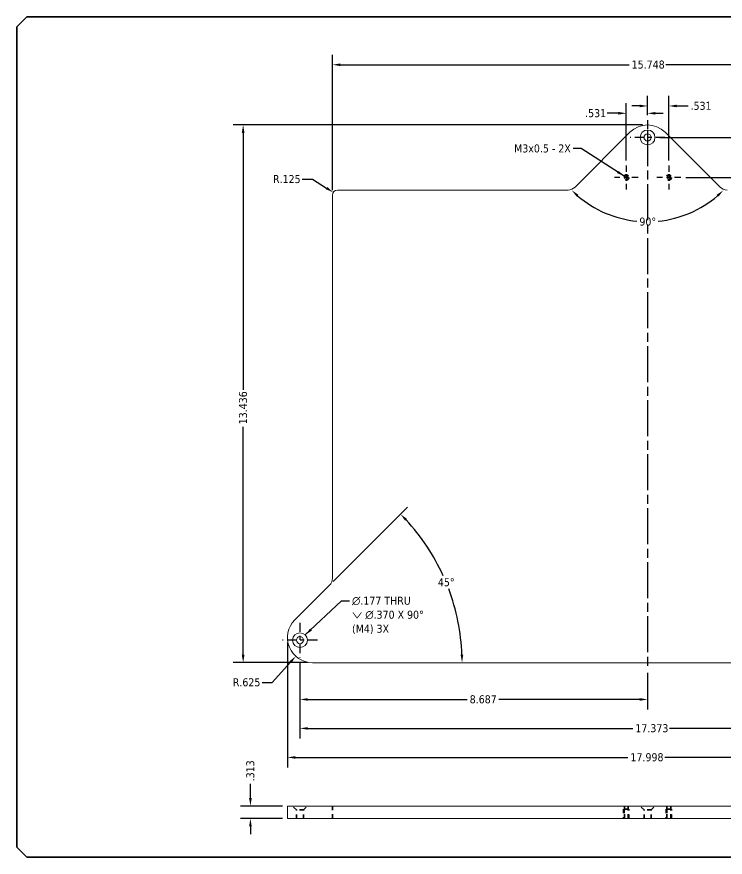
# Model space of a CAD drawing. Header units: inches. Extents: x 1 to 33.8, y 0.5 to 21.5.
# Drawn here: x 1 to 18.7, y 0.5 to 21.5 of the extents above; entities that cross this region are included whole.
import ezdxf

# ---------------------------------------------------------------- set-up
doc = ezdxf.new("R2010")
doc.units = ezdxf.units.IN
doc.header["$LTSCALE"] = 2
doc.header["$MEASUREMENT"] = 0
doc.linetypes.add('CHAIN', pattern=[0.7087, 0.4724, -0.0591, 0.1181, -0.0591])
doc.linetypes.add('DASHED', pattern=[0.2067, 0.1654, -0.0413])
doc.layers.get('0').update_dxf_attribs({"lineweight": 25})
for name, color, linetype, lineweight in [('Border (ANSI)', 7, 'Continuous', 50), ('Center Mark (ANSI)', 7, 'Continuous', 25), ('Centerline (ANSI)', 7, 'Continuous', 25), ('Dimension (ANSI)', 7, 'Continuous', 25), ('Symbol (ANSI)', 7, 'Continuous', 25), ('TITLE', 7, 'Continuous', 35), ('Visible (ANSI)', 7, 'Continuous', 18)]:
    doc.layers.add(name, color=color, linetype=linetype, lineweight=lineweight)
doc.layers.add('Hidden (ANSI)', color=9, linetype='DASHED', lineweight=35, true_color=0x808080)
doc.layers.add('Hidden Narrow (ANSI)', color=9, linetype='DASHED', lineweight=50, true_color=0x808080)
doc.styles.add('Note Text (ANSI)', font='tahoma.ttf')
doc.dimstyles.new('Default (ANSI)', dxfattribs={"dimscale": 2, "dimtxt": 0.1, "dimasz": 0.098425, "dimexe": 0.125, "dimexo": 0.0625, "dimgap": 0.031496, "dimtad": 0, "dimtih": 1, "dimtoh": 1, "dimdec": 3, "dimrnd": 1e-08, "dimzin": 4, "dimdsep": 46, "dimtxsty": 'Note Text (ANSI)', "dimcen": 0.09, "dimdle": 0.393701, "dimclrd": 256, "dimclre": 256, "dimclrt": 256, "dimadec": 0, "dimazin": 1, "dimtfac": 1.2, "dimtofl": 0, "dimtmove": 0, "dimatfit": 3, "dimfxl": 0, "dimtolj": 1, "dimtzin": 4, "dimlwd": -1, "dimlwe": -1, "dimarcsym": 0})
doc.dimstyles.new('Default (ANSI)$7', dxfattribs={"dimscale": 2, "dimtxt": 0.1, "dimasz": 0.098425, "dimexe": 0.125, "dimexo": 0.0625, "dimgap": 0.031496, "dimtad": 0, "dimtih": 1, "dimtoh": 1, "dimdec": 3, "dimrnd": 1e-08, "dimzin": 4, "dimdsep": 46, "dimtxsty": 'Note Text (ANSI)', "dimblk": 'CLOSED', "dimcen": 0.09, "dimdle": 0.393701, "dimclrd": 256, "dimclre": 256, "dimclrt": 256, "dimadec": 0, "dimazin": 1, "dimtfac": 1.2, "dimtofl": 0, "dimtmove": 0, "dimatfit": 3, "dimfxl": 0, "dimtolj": 1, "dimtzin": 4, "dimlwd": -1, "dimlwe": -1, "dimarcsym": 0})

# ---------------------------------------------------------------- blocks, each defined once
blk = doc.blocks.new('Borders B-Size')
at = {"layer": 'Border (ANSI)', "lineweight": 25}
blk.add_line((16.875, 10.625), (16.75, 10.75), dxfattribs=at)
at = {"layer": 'TITLE'}
for p, q in [((0.5, 10.625), (0.625, 10.75)), ((0.625, 10.75), (16.75, 10.75)), ((0.5, 0.375), (0.5, 10.625)), ((16.875, 10.625), (16.875, 0.375)), ((0.625, 0.25), (0.5, 0.375)), ((16.875, 0.375), (16.75, 0.25)), ((16.75, 0.25), (0.625, 0.25))]:
    blk.add_line(p, q, dxfattribs=at)
blk = doc.blocks.new('*D15')
at = {"layer": 'Defpoints', "color": 0, "transparency": 16777216}
for p in [(6.656, 18.797), (16.762, 18.797), (8.388, 5.361)]:
    blk.add_point(p, dxfattribs=at)
at = {"layer": 'Dimension (ANSI)', "transparency": 16777216}
for p, q in [((16.637, 18.797), (6.406, 18.797)), ((6.656, 18.6), (6.656, 12.175)), ((6.656, 5.558), (6.656, 11.254)), ((8.263, 5.361), (6.406, 5.361))]:
    blk.add_line(p, q, dxfattribs=at)
for points in [[(6.623, 18.6), (6.689, 18.6), (6.656, 18.797)], [(6.623, 5.558), (6.689, 5.558), (6.656, 5.361)]]:
    blk.add_solid(points, dxfattribs=at)
at = {"layer": 'Dimension (ANSI)', "transparency": 16777216, "insert": (6.552, 11.317), "char_height": 0.2, "attachment_point": 1, "rotation": 90, "style": 'Note Text (ANSI)'}
blk.add_mtext('\\A1;13.436', dxfattribs=at)
blk = doc.blocks.new('*D16')
at = {"layer": 'Defpoints', "color": 0, "transparency": 16777216}
for p in [(7.763, 5.986), (25.761, 5.986), (25.761, 2.994)]:
    blk.add_point(p, dxfattribs=at)
at = {"layer": 'Dimension (ANSI)', "transparency": 16777216}
for p, q in [((7.763, 5.861), (7.763, 2.744)), ((25.761, 5.861), (25.761, 2.744)), ((7.96, 2.994), (16.272, 2.994)), ((25.564, 2.994), (17.192, 2.994))]:
    blk.add_line(p, q, dxfattribs=at)
for points in [[(7.96, 3.026), (7.96, 2.961), (7.763, 2.994)], [(25.564, 3.026), (25.564, 2.961), (25.761, 2.994)]]:
    blk.add_solid(points, dxfattribs=at)
at = {"layer": 'Dimension (ANSI)', "transparency": 16777216, "insert": (16.335, 3.098), "char_height": 0.2, "attachment_point": 1, "style": 'Note Text (ANSI)'}
blk.add_mtext('\\A1;17.998', dxfattribs=at)
blk = doc.blocks.new('*D17')
at = {"layer": 'Defpoints', "color": 0, "transparency": 16777216}
for p in [(6.838, 1.779), (7.763, 1.779), (7.763, 1.467)]:
    blk.add_point(p, dxfattribs=at)
at = {"layer": 'Dimension (ANSI)', "transparency": 16777216}
for p, q in [((6.838, 1.976), (6.838, 2.333)), ((7.638, 1.779), (6.588, 1.779)), ((7.638, 1.467), (6.588, 1.467)), ((6.838, 1.27), (6.838, 1.073))]:
    blk.add_line(p, q, dxfattribs=at)
for points in [[(6.805, 1.976), (6.871, 1.976), (6.838, 1.779)], [(6.805, 1.27), (6.871, 1.27), (6.838, 1.467)]]:
    blk.add_solid(points, dxfattribs=at)
at = {"layer": 'Dimension (ANSI)', "transparency": 16777216, "insert": (6.734, 2.396), "char_height": 0.2, "attachment_point": 1, "rotation": 90, "style": 'Note Text (ANSI)'}
blk.add_mtext('\\A1;.313', dxfattribs=at)
blk = doc.blocks.new('*D18')
at = {"layer": 'Defpoints', "color": 0, "transparency": 16777216}
for p in [(8.076, 5.488), (16.762, 5.229), (8.076, 4.442)]:
    blk.add_point(p, dxfattribs=at)
at = {"layer": 'Dimension (ANSI)', "transparency": 16777216}
for p, q in [((8.076, 5.363), (8.076, 4.192)), ((16.762, 5.104), (16.762, 4.192)), ((8.272, 4.442), (12.255, 4.442)), ((16.565, 4.442), (13.046, 4.442))]:
    blk.add_line(p, q, dxfattribs=at)
for points in [[(8.272, 4.475), (8.272, 4.409), (8.076, 4.442)], [(16.565, 4.475), (16.565, 4.409), (16.762, 4.442)]]:
    blk.add_solid(points, dxfattribs=at)
at = {"layer": 'Dimension (ANSI)', "transparency": 16777216, "insert": (12.318, 4.546), "char_height": 0.2, "attachment_point": 1, "style": 'Note Text (ANSI)'}
blk.add_mtext('\\A1;8.687', dxfattribs=at)
blk = doc.blocks.new('*D19')
at = {"layer": 'Defpoints', "color": 0, "transparency": 16777216}
for p in [(8.076, 5.488), (25.449, 5.488), (8.076, 3.719)]:
    blk.add_point(p, dxfattribs=at)
at = {"layer": 'Dimension (ANSI)', "transparency": 16777216}
for p, q in [((8.076, 5.363), (8.076, 3.469)), ((25.449, 5.363), (25.449, 3.469)), ((8.272, 3.719), (16.394, 3.719)), ((25.252, 3.719), (17.308, 3.719))]:
    blk.add_line(p, q, dxfattribs=at)
for points in [[(8.272, 3.751), (8.272, 3.686), (8.076, 3.719)], [(25.252, 3.751), (25.252, 3.686), (25.449, 3.719)]]:
    blk.add_solid(points, dxfattribs=at)
at = {"layer": 'Dimension (ANSI)', "transparency": 16777216, "insert": (16.457, 3.823), "char_height": 0.2, "attachment_point": 1, "style": 'Note Text (ANSI)'}
blk.add_mtext('\\A1;17.373', dxfattribs=at)
blk = doc.blocks.new('*D21')
at = {"layer": 'Defpoints', "color": 0, "transparency": 16777216}
for p in [(16.947, 18.484), (28.495, 18.484), (25.136, 5.361)]:
    blk.add_point(p, dxfattribs=at)
at = {"layer": 'Dimension (ANSI)', "transparency": 16777216}
for p, q in [((17.072, 18.484), (28.745, 18.484)), ((28.495, 18.288), (28.495, 11.934)), ((28.495, 5.558), (28.495, 11.011)), ((25.261, 5.361), (28.745, 5.361))]:
    blk.add_line(p, q, dxfattribs=at)
for points in [[(28.462, 18.288), (28.528, 18.288), (28.495, 18.484)], [(28.462, 5.558), (28.528, 5.558), (28.495, 5.361)]]:
    blk.add_solid(points, dxfattribs=at)
at = {"layer": 'Dimension (ANSI)', "transparency": 16777216, "insert": (28.391, 11.074), "char_height": 0.2, "attachment_point": 1, "rotation": 90, "style": 'Note Text (ANSI)'}
blk.add_mtext('\\A1;13.124', dxfattribs=at)
blk = doc.blocks.new('*D22')
at = {"layer": 'Defpoints', "color": 0, "transparency": 16777216}
for p in [(24.636, 20.302), (8.888, 17.047), (24.636, 17.047)]:
    blk.add_point(p, dxfattribs=at)
at = {"layer": 'Dimension (ANSI)', "transparency": 16777216}
for p, q in [((8.888, 17.172), (8.888, 20.552)), ((24.636, 17.172), (24.636, 20.552)), ((9.085, 20.302), (16.302, 20.302)), ((24.439, 20.302), (17.222, 20.302))]:
    blk.add_line(p, q, dxfattribs=at)
for points in [[(9.085, 20.335), (9.085, 20.269), (8.888, 20.302)], [(24.439, 20.335), (24.439, 20.269), (24.636, 20.302)]]:
    blk.add_solid(points, dxfattribs=at)
at = {"layer": 'Dimension (ANSI)', "transparency": 16777216, "insert": (16.365, 20.407), "char_height": 0.2, "attachment_point": 1, "style": 'Note Text (ANSI)'}
blk.add_mtext('\\A1;15.748', dxfattribs=at)
blk = doc.blocks.new('_Closed')
at = {"color": 0, "linetype": 'ByBlock', "lineweight": -2}
for p, q in [((-1, 0.17), (0, 0)), ((-1, 0.17), (-1, -0.17)), ((0, 0), (-1, -0.17)), ((0, 0), (-1, 0))]:
    blk.add_line(p, q, dxfattribs=at)
blk = doc.blocks.new('*D23')
at = {"layer": 'Defpoints', "color": 0, "transparency": 16777216}
for p in [(17.592, 17.484), (27.7, 17.484), (25.136, 5.361)]:
    blk.add_point(p, dxfattribs=at)
at = {"layer": 'Dimension (ANSI)', "transparency": 16777216}
for p, q in [((17.717, 17.484), (27.95, 17.484)), ((27.7, 17.288), (27.7, 11.585)), ((27.7, 5.558), (27.7, 10.662)), ((25.261, 5.361), (27.95, 5.361))]:
    blk.add_line(p, q, dxfattribs=at)
for points in [[(27.667, 17.288), (27.733, 17.288), (27.7, 17.484)], [(27.667, 5.558), (27.733, 5.558), (27.7, 5.361)]]:
    blk.add_solid(points, dxfattribs=at)
at = {"layer": 'Dimension (ANSI)', "transparency": 16777216, "insert": (27.598, 10.725), "char_height": 0.2, "attachment_point": 1, "rotation": 90, "style": 'Note Text (ANSI)'}
blk.add_mtext('\\A1;12.124', dxfattribs=at)
blk = doc.blocks.new('*D24')
at = {"layer": 'Defpoints', "color": 0, "transparency": 16777216}
for p in [(17.293, 19.272), (16.762, 18.919), (17.293, 17.783)]:
    blk.add_point(p, dxfattribs=at)
at = {"layer": 'Dimension (ANSI)', "transparency": 16777216}
for p, q in [((16.762, 19.044), (16.762, 19.522)), ((17.293, 17.908), (17.293, 19.522)), ((16.565, 19.272), (16.368, 19.272)), ((17.49, 19.272), (17.773, 19.272))]:
    blk.add_line(p, q, dxfattribs=at)
for points in [[(16.565, 19.305), (16.565, 19.239), (16.762, 19.272)], [(17.49, 19.305), (17.49, 19.239), (17.293, 19.272)]]:
    blk.add_solid(points, dxfattribs=at)
at = {"layer": 'Dimension (ANSI)', "transparency": 16777216, "insert": (17.836, 19.376), "char_height": 0.2, "attachment_point": 1, "style": 'Note Text (ANSI)'}
blk.add_mtext('\\A1;.531', dxfattribs=at)
blk = doc.blocks.new('*D25')
at = {"layer": 'Defpoints', "color": 0, "transparency": 16777216}
for p in [(16.762, 19.089), (16.762, 18.484), (16.231, 17.783)]:
    blk.add_point(p, dxfattribs=at)
at = {"layer": 'Dimension (ANSI)', "transparency": 16777216}
for p, q in [((16.231, 17.908), (16.231, 19.339)), ((16.034, 19.089), (15.751, 19.089)), ((16.959, 19.089), (17.156, 19.089))]:
    blk.add_line(p, q, dxfattribs=at)
for points in [[(16.034, 19.122), (16.034, 19.056), (16.231, 19.089)], [(16.959, 19.122), (16.959, 19.056), (16.762, 19.089)]]:
    blk.add_solid(points, dxfattribs=at)
at = {"layer": 'Dimension (ANSI)', "transparency": 16777216, "insert": (15.202, 19.193), "char_height": 0.2, "attachment_point": 1, "style": 'Note Text (ANSI)'}
blk.add_mtext('\\A1;.531', dxfattribs=at)
blk = doc.blocks.new('*D26')
at = {"layer": 'Defpoints', "color": 0, "transparency": 16777216}
for p in [(8.388, 5.986), (7.971, 5.521)]:
    blk.add_point(p, dxfattribs=at)
at = {"layer": 'Dimension (ANSI)', "transparency": 16777216}
for p, q in [((7.384, 4.867), (7.839, 5.374)), ((7.131, 4.867), (7.384, 4.867))]:
    blk.add_line(p, q, dxfattribs=at)
blk.add_solid([(7.815, 5.396), (7.864, 5.352), (7.971, 5.521)], dxfattribs=at)
at = {"layer": 'Dimension (ANSI)', "transparency": 16777216, "insert": (6.398, 4.971), "char_height": 0.2, "attachment_point": 1, "style": 'Note Text (ANSI)'}
blk.add_mtext('\\A1;R.625', dxfattribs=at)
blk = doc.blocks.new('*D27')
at = {"layer": 'Defpoints', "color": 0, "transparency": 16777216}
for p in [(8.815, 7.297), (11.948, 6.719), (6.879, 5.361), (8.388, 5.361)]:
    blk.add_point(p, dxfattribs=at)
at = {"layer": 'Dimension (ANSI)', "transparency": 16777216}
blk.add_line((8.903, 7.385), (10.767, 9.249), dxfattribs=at)
for start, end in [(24.465, 42.8508), (2.1492, 20.5625)]:
    blk.add_arc((6.879, 5.361), 5.248, start, end, dxfattribs=at)
for points in [[(10.703, 8.907), (10.75, 8.953), (10.59, 9.072)], [(12.156, 5.558), (12.091, 5.557), (12.127, 5.361)]]:
    blk.add_solid(points, dxfattribs=at)
at = {"layer": 'Dimension (ANSI)', "transparency": 16777216, "insert": (11.522, 7.471), "char_height": 0.2, "attachment_point": 1, "style": 'Note Text (ANSI)'}
blk.add_mtext('\\A1;45°', dxfattribs=at)
blk = doc.blocks.new('*D28')
at = {"layer": 'Defpoints', "color": 0, "transparency": 16777216}
for p in [(16.762, 19.056), (16.32, 18.614), (18.573, 17.245), (16.069, 16.47)]:
    blk.add_point(p, dxfattribs=at)
at = {"layer": 'Dimension (ANSI)', "transparency": 16777216}
for start, end in [(229.2139, 264.2844), (275.7156, 310.7861)]:
    blk.add_arc((16.762, 19.056), 2.677, start, end, dxfattribs=at)
for points in [[(14.991, 17.005), (15.036, 17.053), (14.869, 17.163)], [(18.489, 17.053), (18.533, 17.005), (18.655, 17.163)]]:
    blk.add_solid(points, dxfattribs=at)
at = {"layer": 'Dimension (ANSI)', "transparency": 16777216, "insert": (16.558, 16.483), "char_height": 0.2, "attachment_point": 1, "style": 'Note Text (ANSI)'}
blk.add_mtext('\\A1;90°', dxfattribs=at)
blk = doc.blocks.new('*D29')
at = {"layer": 'Defpoints', "color": 0, "transparency": 16777216}
for p in [(8.907, 17.114), (9.013, 17.047)]:
    blk.add_point(p, dxfattribs=at)
at = {"layer": 'Dimension (ANSI)', "transparency": 16777216}
for p, q in [((8.135, 17.442), (8.388, 17.442)), ((8.388, 17.442), (8.741, 17.219))]:
    blk.add_line(p, q, dxfattribs=at)
blk.add_solid([(8.759, 17.247), (8.724, 17.191), (8.907, 17.114)], dxfattribs=at)
at = {"layer": 'Dimension (ANSI)', "transparency": 16777216, "insert": (7.402, 17.546), "char_height": 0.2, "attachment_point": 1, "style": 'Note Text (ANSI)'}
blk.add_mtext('\\A1;R.125', dxfattribs=at)

msp = doc.modelspace()

# ---------------------------------------------------------------- linework, layer by layer
at = {"layer": 'Center Mark (ANSI)', "linetype": 'CHAIN', "ltscale": 0.241554}
for p, q in [((16.76211, 18.91938), (16.76211, 18.04938)), ((17.19711, 18.48438), (16.32711, 18.48438)), ((8.07559, 6.35836), (8.07559, 5.48836)), ((8.51059, 5.92336), (7.64059, 5.92336))]:
    msp.add_line(p, q, dxfattribs=at)
at = {"layer": 'Center Mark (ANSI)', "linetype": 'CHAIN', "ltscale": 0.165724}
for p, q in [((16.23086, 17.78288), (16.23086, 17.18588)), ((17.29336, 17.78288), (17.29336, 17.18588)), ((16.52936, 17.48438), (15.93236, 17.48438)), ((17.59186, 17.48438), (16.99486, 17.48438))]:
    msp.add_line(p, q, dxfattribs=at)
at = {"layer": 'Centerline (ANSI)', "linetype": 'CHAIN', "ltscale": 0.952448}
msp.add_line((16.76211, 18.66946), (16.76211, 5.22933), dxfattribs=at)
at = {"layer": 'Hidden (ANSI)', "ltscale": 0.129869}
for p, q in [((7.98709, 1.6825), (7.89059, 1.779)), ((8.16409, 1.6825), (8.26059, 1.779)), ((16.67361, 1.6825), (16.57711, 1.779)), ((16.85061, 1.6825), (16.94711, 1.779))]:
    msp.add_line(p, q, dxfattribs=at)
at = {"layer": 'Hidden (ANSI)', "ltscale": 0.264682}
for p, q in [((8.16409, 1.6825), (7.98709, 1.6825)), ((16.85061, 1.6825), (16.67361, 1.6825))]:
    msp.add_line(p, q, dxfattribs=at)
at = {"layer": 'Hidden (ANSI)', "ltscale": 0.205607}
for p, q in [((7.98709, 1.4665), (7.98709, 1.6825)), ((8.16409, 1.4665), (8.16409, 1.6825)), ((16.67361, 1.4665), (16.67361, 1.6825)), ((16.85061, 1.4665), (16.85061, 1.6825))]:
    msp.add_line(p, q, dxfattribs=at)
at = {"layer": 'Hidden (ANSI)', "ltscale": 0.297509}
for p, q in [((8.88809, 1.779), (8.88809, 1.4665)), ((16.18236, 1.779), (16.18236, 1.4665)), ((16.27936, 1.779), (16.27936, 1.4665)), ((17.24486, 1.779), (17.24486, 1.4665)), ((17.34186, 1.779), (17.34186, 1.4665))]:
    msp.add_line(p, q, dxfattribs=at)
at = {"layer": 'Hidden (ANSI)', "ltscale": 0.176586}
for p, q in [((16.28991, 1.7025), (16.1718, 1.7025)), ((17.35241, 1.7025), (17.2343, 1.7025))]:
    msp.add_line(p, q, dxfattribs=at)
at = {"layer": 'Hidden Narrow (ANSI)', "ltscale": 0.224654}
for p, q in [((16.1718, 1.7025), (16.1718, 1.4665)), ((16.28991, 1.4665), (16.28991, 1.7025)), ((17.2343, 1.7025), (17.2343, 1.4665)), ((17.35241, 1.4665), (17.35241, 1.7025))]:
    msp.add_line(p, q, dxfattribs=at)
at = {"layer": 'Hidden Narrow (ANSI)', "ltscale": 0.353273}
for centre in [(16.23086, 17.48438), (17.29336, 17.48438)]:
    msp.add_circle(centre, 0.05906, dxfattribs=at)
at = {"layer": 'Visible (ANSI)'}
for p, q in [((16.32016, 18.61382), (14.95144, 17.2451)), ((18.57277, 17.2451), (17.20405, 18.61382)), ((8.88809, 17.04688), (8.88809, 7.47329)), ((14.77467, 17.17188), (9.01309, 17.17188)), ((8.81487, 7.29652), (7.94615, 6.4278)), ((8.38809, 5.36086), (25.13612, 5.36086)), ((8.38809, 1.779), (7.76309, 1.779)), ((7.76309, 1.4665), (7.76309, 1.779)), ((8.38809, 1.779), (25.13612, 1.779)), ((7.76309, 1.4665), (8.38809, 1.4665)), ((25.13612, 1.4665), (8.38809, 1.4665))]:
    msp.add_line(p, q, dxfattribs=at)
for centre, radius in [((16.76211, 18.48438), 0.185), ((16.76211, 18.48438), 0.0885), ((16.23086, 17.48438), 0.0485), ((17.29336, 17.48438), 0.0485), ((8.07559, 5.92336), 0.185), ((8.07559, 5.92336), 0.0885)]:
    msp.add_circle(centre, radius, dxfattribs=at)
for centre, radius, start, end in [((16.76211, 18.17188), 0.625, 45, 135), ((14.77467, 17.42188), 0.25, 270, 315), ((18.74954, 17.42188), 0.25, 225, 270), ((9.01309, 17.04688), 0.125, 90, 180), ((8.63809, 7.47329), 0.25, 315, 0), ((8.38809, 5.98586), 0.625, 135, 270)]:
    msp.add_arc(centre, radius, start, end, dxfattribs=at)

# ---------------------------------------------------------------- block references
at = {"xscale": 2, "yscale": 2, "zscale": 2}
msp.add_blockref('Borders B-Size', (0, 0), dxfattribs=at)

# ---------------------------------------------------------------- texts
at = {"layer": 'Symbol (ANSI)', "style": 'Note Text (ANSI)'}
for s, insert, char_height, width, attachment_point, line_spacing_factor in [('M3x0.5 - 2X', (14.84349, 18.31116), 0.2, 1.4776775, 3, 0.4445), ('\\fAIGDT|b0|i0;\\H0.2000;n\\fTahoma|b0|i0;\\H0.2000;.177 THRU\\P\\fAIGDT|b0|i0;\\H0.2000;w\\fTahoma|b0|i0;\\H0.2000; \\fAIGDT|b0|i0;\\H0.2000;n\\fTahoma|b0|i0;\\H0.2000;.370 X 90°\\P(M4) 3X ', (9.37746, 7.00954), 0.20000001, 2.0598257, 1, 1.05)]:
    msp.add_mtext(s, dxfattribs=dict(at, insert=insert, char_height=char_height, width=width, attachment_point=attachment_point, line_spacing_factor=line_spacing_factor))

# ---------------------------------------------------------------- dimensions: what is measured, and where the dimension line sits
at = {"layer": 'Dimension (ANSI)'}
for base, p1, p2, angle, override, picture, middle in [((24.63612, 20.30229), (8.88809, 17.04688), (24.63612, 17.04688), 180, {"dimgap": 0.031496, "dimtih": 0, "dimtoh": 0, "dimdec": 3, "dimtol": 0, "dimlim": 0, "dimtp": 0, "dimtm": 0, "dimtdec": 2, "dimatfit": 1}, '*D22', (16.76211, 20.30229)), ((16.76211, 19.08879), (16.23086, 17.78288), (16.76211, 18.48438), 180, {"dimgap": 0.031496, "dimtih": 0, "dimtoh": 0, "dimdec": 3, "dimse2": 1, "dimtol": 0, "dimlim": 0, "dimtp": 0, "dimtm": 0, "dimtdec": 2, "dimatfit": 1}, '*D25', (15.44487, 19.08879)), ((17.29336, 19.27178), (16.76211, 18.91938), (17.29336, 17.78288), 180, {"dimgap": 0.031496, "dimtih": 0, "dimtoh": 0, "dimdec": 3, "dimtol": 0, "dimlim": 0, "dimtp": 0, "dimtm": 0, "dimtdec": 2, "dimatfit": 1}, '*D24', (18.07934, 19.27178)), ((6.65581, 18.79688), (8.38809, 5.36086), (16.76211, 18.79688), 270, {"dimgap": 0.031496, "dimtih": 0, "dimtoh": 0, "dimdec": 3, "dimtol": 0, "dimlim": 0, "dimtp": 0, "dimtm": 0, "dimtdec": 2, "dimatfit": 1}, '*D15', (6.65581, 11.71434)), ((28.49479, 18.48438), (25.13612, 5.36086), (16.94711, 18.48438), 270, {"dimgap": 0.031496, "dimtih": 0, "dimtoh": 0, "dimdec": 3, "dimtol": 0, "dimlim": 0, "dimtp": 0, "dimtm": 0, "dimtdec": 2, "dimatfit": 1}, '*D21', (28.49479, 11.47262)), ((27.69986, 17.48438), (25.13612, 5.36086), (17.59186, 17.48438), 90, {"dimgap": 0.031496, "dimtih": 0, "dimtoh": 0, "dimdec": 3, "dimtol": 0, "dimlim": 0, "dimtp": 0, "dimtm": 0, "dimtdec": 2, "dimatfit": 1}, '*D23', (27.69986, 11.12349)), ((25.76112, 2.99358), (7.76309, 5.98586), (25.76112, 5.98586), 180, {"dimgap": 0.031496, "dimtih": 0, "dimtoh": 0, "dimdec": 3, "dimtol": 0, "dimlim": 0, "dimtp": 0, "dimtm": 0, "dimtdec": 2, "dimatfit": 1}, '*D16', (16.73221, 2.99358)), ((8.07559, 4.44193), (16.76211, 5.22933), (8.07559, 5.48836), 180, {"dimgap": 0.031496, "dimtih": 0, "dimtoh": 0, "dimdec": 3, "dimtol": 0, "dimlim": 0, "dimtp": 0, "dimtm": 0, "dimtdec": 2, "dimatfit": 1}, '*D18', (12.65048, 4.44193)), ((8.07559, 3.71863), (25.44862, 5.48836), (8.07559, 5.48836), 180, {"dimgap": 0.031496, "dimtih": 0, "dimtoh": 0, "dimdec": 3, "dimtol": 0, "dimlim": 0, "dimtp": 0, "dimtm": 0, "dimtdec": 2, "dimatfit": 1}, '*D19', (16.85119, 3.71863)), ((6.837833769, 1.7790025904), (7.76308933, 1.4665025904), (7.76308933, 1.7790025904), 90, {"dimgap": 0.031496, "dimtih": 0, "dimtoh": 0, "dimdec": 3, "dimtol": 0, "dimlim": 0, "dimtp": 0, "dimtm": 0, "dimtdec": 2, "dimatfit": 1}, '*D17', (6.837833769, 2.6420438617))]:
    dim = msp.add_linear_dim(base=base, p1=p1, p2=p2, angle=angle, dimstyle='Default (ANSI)', override=override, dxfattribs=at)
    dim.commit()
    dim.dimension.update_dxf_attribs({"geometry": picture, "text_midpoint": middle, "dimtype": 160})
for base, center, p1, p2, override, picture, middle in [((16.0692, 16.46982), (16.76211, 19.05576), (16.32016, 18.61382), (18.57277, 17.2451), {"dimgap": 0.031496, "dimse1": 1, "dimse2": 1, "dimadec": 0, "dimtol": 0, "dimlim": 0, "dimtp": 0, "dimtm": 0, "dimtdec": 0}, '*D28', (16.76211, 16.3786)), ((11.94846, 6.71916), (6.87921, 5.36086), (8.38809, 5.36086), (8.81487, 7.29652), {"dimgap": 0.031496, "dimse1": 1, "dimadec": 0, "dimtol": 0, "dimlim": 0, "dimtp": 0, "dimtm": 0, "dimtdec": 0}, '*D27', (11.7278, 7.36921))]:
    dim = msp.add_angular_dim_3p(base=base, center=center, p1=p1, p2=p2, dimstyle='Default (ANSI)', override=override, dxfattribs=at)
    dim.commit()
    dim.dimension.update_dxf_attribs({"geometry": picture, "text_midpoint": middle, "dimtype": 165})
for center, mpoint, picture, middle in [((9.01309, 17.04688), (8.90744, 17.11368), '*D29', (7.73685, 17.44203)), ((8.38809, 5.98586), (7.97076, 5.5206), '*D26', (6.73284, 4.86664))]:
    dim = msp.add_radius_dim(center=center, mpoint=mpoint, dimstyle='Default (ANSI)', override={"dimgap": 0.031496, "dimdec": 3, "dimlfac": 1, "dimcen": 0, "dimtol": 0, "dimlim": 0, "dimtp": 0, "dimtm": 0, "dimtdec": 2}, dxfattribs=at)
    dim.commit()
    dim.dimension.update_dxf_attribs({"geometry": picture, "text_midpoint": middle, "dimtype": 164})

# ---------------------------------------------------------------- leaders
at = {"layer": 'Symbol (ANSI)', "annotation_type": 0, "has_hookline": 1}
for points, hookline_direction, text_width in [([(16.18183, 17.51731), (15.10333, 18.21116), (14.90648, 18.21116)], 1, 1.44231), ([(8.20723, 6.05334), (9.11762, 6.90954), (9.31447, 6.90954)], 0, 2.02978)]:
    msp.add_leader(points, dimstyle='Default (ANSI)$7', override={"dimtad": 0}, dxfattribs=dict(at, hookline_direction=hookline_direction, text_width=text_width))

doc.saveas('drawing.dxf')
